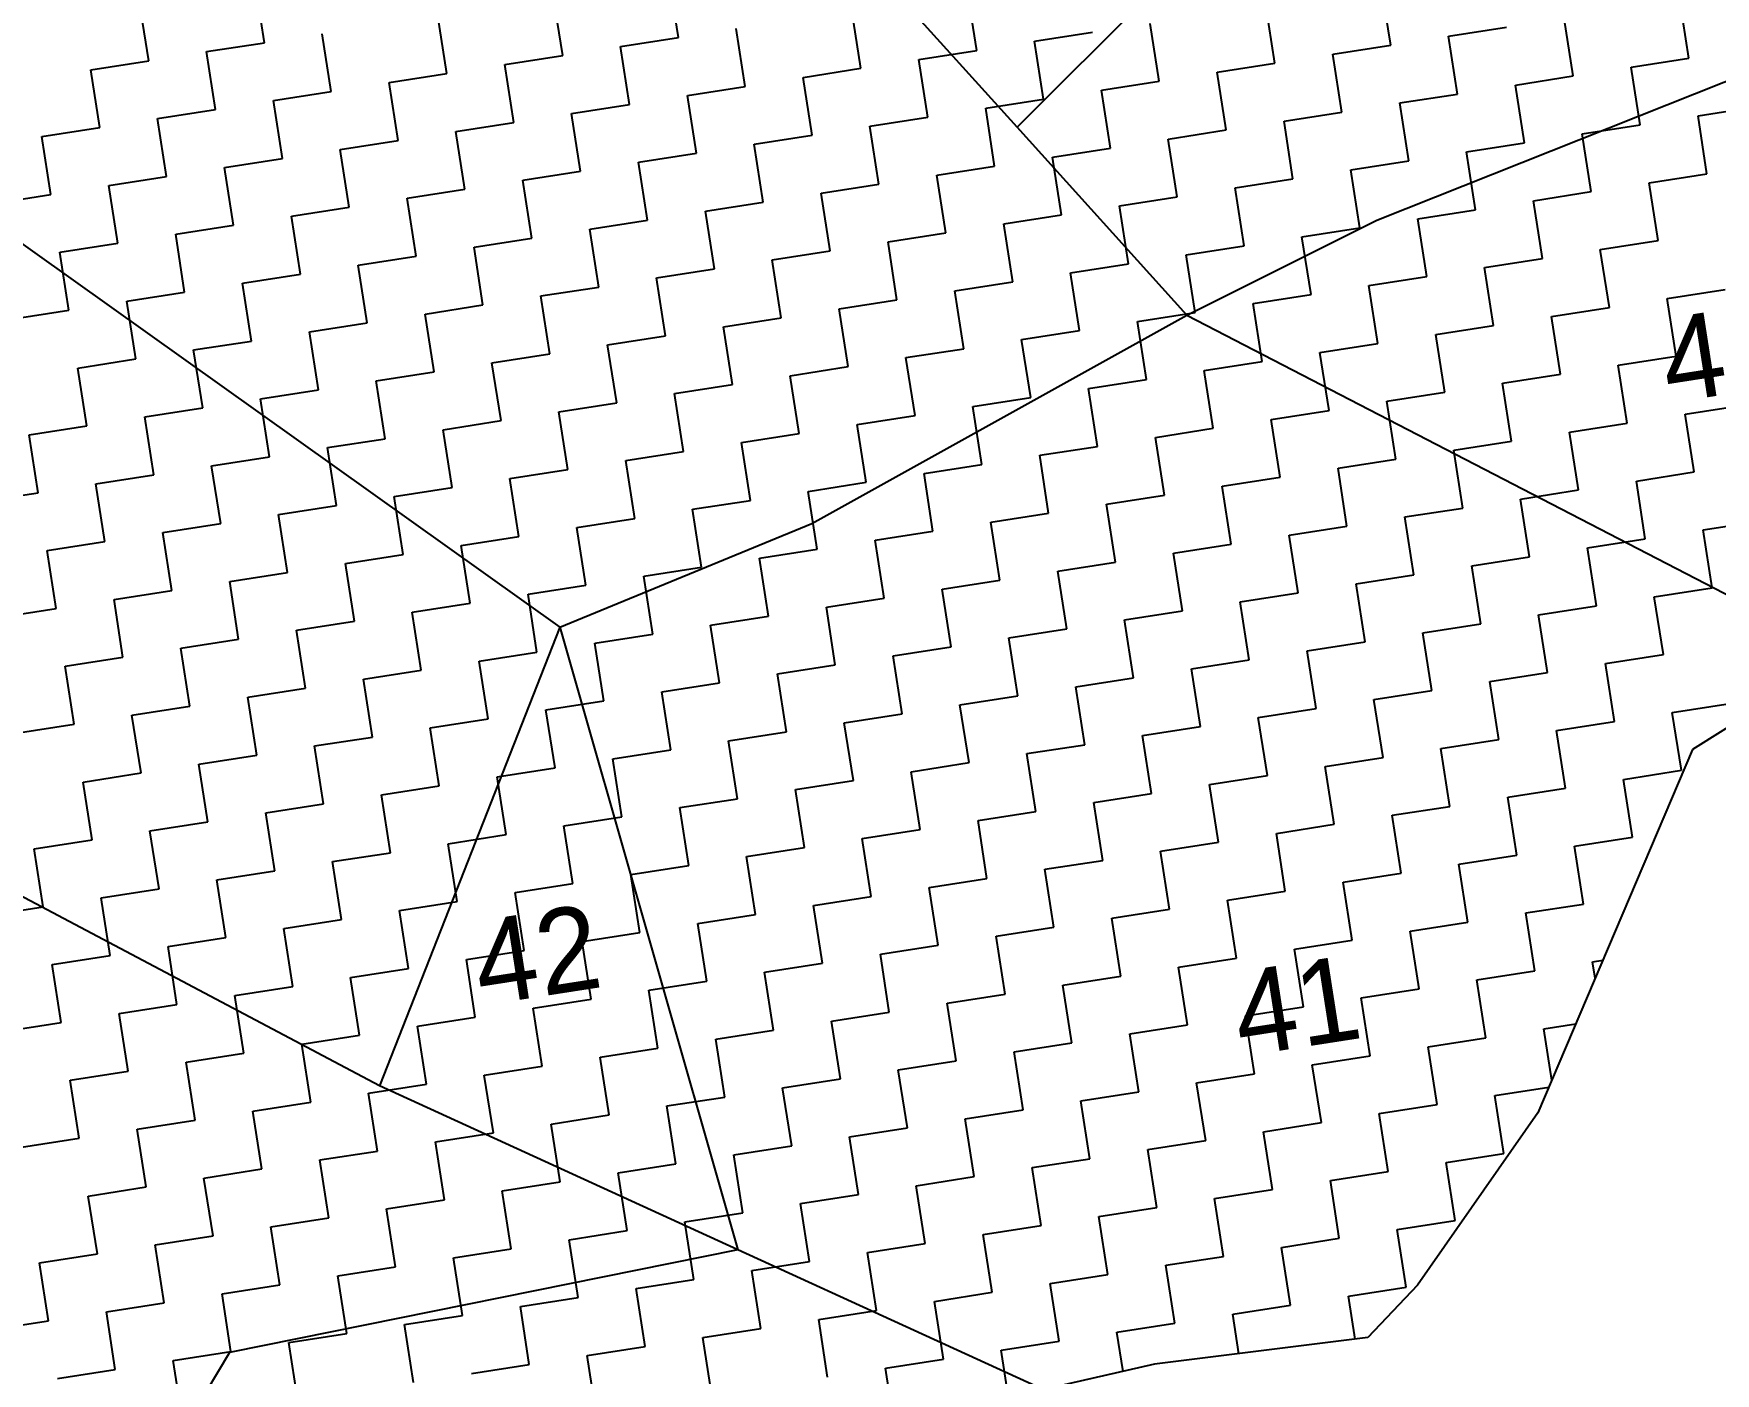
# Model space of a CAD drawing. Header units: metres. Extents: x 288492 to 290465, y 1999120 to 2001541.
# Drawn here: x 288994.5 to 289137, y 1999396.6 to 1999510.1 of the extents above; entities that cross this region are included whole.
import ezdxf
from ezdxf.enums import TextEntityAlignment as Align

# ---------------------------------------------------------------- set-up
doc = ezdxf.new("R2010")
doc.units = ezdxf.units.M
doc.header["$MEASUREMENT"] = 0
for name, color, linetype in [('POLY_HATCH', 12, 'Continuous'), ('POLY_PARCEL', 6, 'Continuous'), ('TEXT_PARCEL', 7, 'Continuous')]:
    doc.layers.add(name, color=color, linetype=linetype)
doc.styles.add('TEXT_MAP', font='KRDEV050.TTF')

# ---------------------------------------------------------------- blocks, each defined once
blk = doc.blocks.new('25')
at = {"layer": 'POLY_HATCH', "linetype": 'Continuous'}
for p, q in [((289003.21, 1999466.4), (289002.44, 1999471.46)), ((289039.37, 1999466.71), (289038.6, 1999471.77)), ((288993.1, 1999464.87), (288992.33, 1999469.92)), ((289029.26, 1999465.18), (289028.49, 1999470.24)), ((289065.42, 1999465.49), (289064.65, 1999470.55)), ((289101.58, 1999465.8), (289100.81, 1999470.86)), ((289127.63, 1999464.58), (289126.86, 1999469.64)), ((289019.15, 1999463.65), (289018.38, 1999468.7)), ((289055.31, 1999463.96), (289054.54, 1999469.01)), ((289091.47, 1999464.27), (289090.7, 1999469.33)), ((289117.52, 1999463.05), (289116.75, 1999468.1)), ((289009.03, 1999462.11), (289008.27, 1999467.17)), ((289034.31, 1999465.95), (289039.37, 1999466.71)), ((289045.19, 1999462.42), (289044.43, 1999467.48)), ((289070.48, 1999466.26), (289075.53, 1999467.03)), ((289081.36, 1999462.74), (289080.59, 1999467.79)), ((289106.64, 1999466.57), (289111.69, 1999467.34)), ((289107.4, 1999461.51), (289106.64, 1999466.57)), ((288998.15, 1999465.64), (289003.21, 1999466.4)), ((288998.92, 1999460.58), (288998.15, 1999465.64)), ((289024.2, 1999464.41), (289029.26, 1999465.18)), ((289035.08, 1999460.89), (289034.31, 1999465.95)), ((289060.36, 1999464.72), (289065.42, 1999465.49)), ((289071.24, 1999461.2), (289070.48, 1999466.26)), ((289096.53, 1999465.04), (289101.58, 1999465.8)), ((289097.29, 1999459.98), (289096.53, 1999465.04)), ((288988.04, 1999464.1), (288993.1, 1999464.87)), ((288988.81, 1999459.04), (288988.04, 1999464.1)), ((289014.09, 1999462.88), (289019.15, 1999463.65)), ((289024.97, 1999459.36), (289024.2, 1999464.41)), ((289050.25, 1999463.19), (289055.31, 1999463.96)), ((289061.13, 1999459.67), (289060.36, 1999464.72)), ((289086.41, 1999463.5), (289091.47, 1999464.27)), ((289122.57, 1999463.81), (289127.63, 1999464.58)), ((289123.34, 1999458.76), (289122.57, 1999463.81)), ((289003.98, 1999461.35), (289009.03, 1999462.11)), ((289014.86, 1999457.82), (289014.09, 1999462.88)), ((289040.14, 1999461.66), (289045.19, 1999462.42)), ((289051.02, 1999458.13), (289050.25, 1999463.19)), ((289076.3, 1999461.97), (289081.36, 1999462.74)), ((289087.18, 1999458.45), (289086.41, 1999463.5)), ((289112.46, 1999462.28), (289117.52, 1999463.05)), ((289113.23, 1999457.22), (289112.46, 1999462.28)), ((289004.74, 1999456.29), (289003.98, 1999461.35)), ((289030.02, 1999460.12), (289035.08, 1999460.89)), ((289040.9, 1999456.6), (289040.14, 1999461.66)), ((289066.19, 1999460.44), (289071.24, 1999461.2)), ((289077.07, 1999456.91), (289076.3, 1999461.97)), ((289102.35, 1999460.75), (289107.4, 1999461.51)), ((289103.12, 1999455.69), (289102.35, 1999460.75)), ((288993.86, 1999459.81), (288998.92, 1999460.58)), ((288994.63, 1999454.76), (288993.86, 1999459.81)), ((289019.91, 1999458.59), (289024.97, 1999459.36)), ((289030.79, 1999455.07), (289030.02, 1999460.12)), ((289056.07, 1999458.9), (289061.13, 1999459.67)), ((289066.95, 1999455.38), (289066.19, 1999460.44)), ((289092.24, 1999459.21), (289097.29, 1999459.98)), ((289093, 1999454.16), (289092.24, 1999459.21)), ((289128.4, 1999459.53), (289133.45, 1999460.29)), ((289129.16, 1999454.47), (289128.4, 1999459.53)), ((288983.75, 1999458.28), (288988.81, 1999459.04)), ((288984.52, 1999453.22), (288983.75, 1999458.28)), ((289009.8, 1999457.06), (289014.86, 1999457.82)), ((289020.68, 1999453.53), (289019.91, 1999458.59)), ((289045.96, 1999457.37), (289051.02, 1999458.13)), ((289056.84, 1999453.85), (289056.07, 1999458.9)), ((289082.12, 1999457.68), (289087.18, 1999458.45)), ((289082.89, 1999452.62), (289082.12, 1999457.68)), ((289118.28, 1999457.99), (289123.34, 1999458.76)), ((289119.05, 1999452.94), (289118.28, 1999457.99)), ((288999.69, 1999455.52), (289004.74, 1999456.29)), ((289010.57, 1999452), (289009.8, 1999457.06)), ((289035.85, 1999455.83), (289040.9, 1999456.6)), ((289046.73, 1999452.31), (289045.96, 1999457.37)), ((289072.01, 1999456.15), (289077.07, 1999456.91)), ((289108.17, 1999456.46), (289113.23, 1999457.22)), ((289108.94, 1999451.4), (289108.17, 1999456.46)), ((288989.57, 1999453.99), (288994.63, 1999454.76)), ((289000.45, 1999450.47), (288999.69, 1999455.52)), ((289025.74, 1999454.3), (289030.79, 1999455.07)), ((289036.61, 1999450.78), (289035.85, 1999455.83)), ((289061.9, 1999454.61), (289066.95, 1999455.38)), ((289072.78, 1999451.09), (289072.01, 1999456.15)), ((289098.06, 1999454.92), (289103.12, 1999455.69)), ((289098.83, 1999449.87), (289098.06, 1999454.92)), ((288990.34, 1999448.93), (288989.57, 1999453.99)), ((289015.62, 1999452.77), (289020.68, 1999453.53)), ((289026.5, 1999449.24), (289025.74, 1999454.3)), ((289051.78, 1999453.08), (289056.84, 1999453.85)), ((289062.66, 1999449.56), (289061.9, 1999454.61)), ((289087.95, 1999453.39), (289093, 1999454.16)), ((289088.71, 1999448.33), (289087.95, 1999453.39)), ((289124.11, 1999453.7), (289129.16, 1999454.47)), ((289124.87, 1999448.65), (289124.11, 1999453.7)), ((288979.46, 1999452.45), (288984.52, 1999453.22)), ((289005.51, 1999451.23), (289010.57, 1999452)), ((289016.39, 1999447.71), (289015.62, 1999452.77)), ((289041.67, 1999451.54), (289046.73, 1999452.31)), ((289052.55, 1999448.02), (289051.78, 1999453.08)), ((289077.83, 1999451.86), (289082.89, 1999452.62)), ((289078.6, 1999446.8), (289077.83, 1999451.86)), ((289113.99, 1999452.17), (289119.05, 1999452.94)), ((289114.76, 1999447.11), (289113.99, 1999452.17)), ((288995.4, 1999449.7), (289000.45, 1999450.47)), ((289006.28, 1999446.18), (289005.51, 1999451.23)), ((289031.56, 1999450.01), (289036.61, 1999450.78)), ((289042.44, 1999446.49), (289041.67, 1999451.54)), ((289067.72, 1999450.32), (289072.78, 1999451.09)), ((289068.49, 1999445.27), (289067.72, 1999450.32)), ((289103.88, 1999450.63), (289108.94, 1999451.4)), ((289104.65, 1999445.58), (289103.88, 1999450.63)), ((288985.28, 1999448.17), (288990.34, 1999448.93)), ((288996.16, 1999444.64), (288995.4, 1999449.7)), ((289021.45, 1999448.48), (289026.5, 1999449.24)), ((289032.33, 1999444.95), (289031.56, 1999450.01)), ((289057.61, 1999448.79), (289062.66, 1999449.56)), ((289093.77, 1999449.1), (289098.83, 1999449.87)), ((289094.54, 1999444.04), (289093.77, 1999449.1)), ((288986.05, 1999443.11), (288985.28, 1999448.17)), ((289011.33, 1999446.94), (289016.39, 1999447.71)), ((289022.21, 1999443.42), (289021.45, 1999448.48)), ((289047.49, 1999447.25), (289052.55, 1999448.02)), ((289058.37, 1999443.73), (289057.61, 1999448.79)), ((289083.66, 1999447.57), (289088.71, 1999448.33)), ((289084.42, 1999442.51), (289083.66, 1999447.57)), ((289119.82, 1999447.88), (289124.87, 1999448.65)), ((289120.59, 1999442.82), (289119.82, 1999447.88)), ((289001.22, 1999445.41), (289006.28, 1999446.18)), ((289012.1, 1999441.89), (289011.33, 1999446.94)), ((289037.38, 1999445.72), (289042.44, 1999446.49)), ((289048.26, 1999442.2), (289047.49, 1999447.25)), ((289073.54, 1999446.03), (289078.6, 1999446.8)), ((289074.31, 1999440.98), (289073.54, 1999446.03)), ((289109.71, 1999446.34), (289114.76, 1999447.11)), ((289110.47, 1999441.29), (289109.71, 1999446.34)), ((288991.11, 1999443.88), (288996.16, 1999444.64)), ((289001.99, 1999440.35), (289001.22, 1999445.41)), ((289027.27, 1999444.19), (289032.33, 1999444.95)), ((289038.15, 1999440.66), (289037.38, 1999445.72)), ((289063.43, 1999444.5), (289068.49, 1999445.27)), ((289064.2, 1999439.44), (289063.43, 1999444.5)), ((289099.59, 1999444.81), (289104.65, 1999445.58)), ((289100.36, 1999439.75), (289099.59, 1999444.81)), ((288980.99, 1999442.34), (288986.05, 1999443.11)), ((288991.87, 1999438.82), (288991.11, 1999443.88)), ((289017.16, 1999442.65), (289022.21, 1999443.42)), ((289028.04, 1999439.13), (289027.27, 1999444.19)), ((289053.32, 1999442.97), (289058.37, 1999443.73)), ((289054.08, 1999437.91), (289053.32, 1999442.97)), ((289089.48, 1999443.28), (289094.54, 1999444.04)), ((289090.25, 1999438.22), (289089.48, 1999443.28)), ((289125.64, 1999443.59), (289130.7, 1999444.36)), ((289126.41, 1999438.53), (289125.64, 1999443.59)), ((289007.04, 1999441.12), (289012.1, 1999441.89)), ((289017.92, 1999437.6), (289017.16, 1999442.65)), ((289043.21, 1999441.43), (289048.26, 1999442.2)), ((289079.37, 1999441.74), (289084.42, 1999442.51)), ((289080.13, 1999436.69), (289079.37, 1999441.74)), ((289115.53, 1999442.06), (289120.59, 1999442.82)), ((289116.3, 1999437), (289115.53, 1999442.06)), ((288996.93, 1999439.59), (289001.99, 1999440.35)), ((289007.81, 1999436.06), (289007.04, 1999441.12)), ((289033.09, 1999439.9), (289038.15, 1999440.66)), ((289043.97, 1999436.38), (289043.21, 1999441.43)), ((289069.25, 1999440.21), (289074.31, 1999440.98)), ((289070.02, 1999435.15), (289069.25, 1999440.21)), ((289105.42, 1999440.52), (289110.47, 1999441.29)), ((289106.18, 1999435.47), (289105.42, 1999440.52)), ((288986.82, 1999438.05), (288991.87, 1999438.82)), ((288997.7, 1999434.53), (288996.93, 1999439.59)), ((289022.98, 1999438.36), (289028.04, 1999439.13)), ((289033.86, 1999434.84), (289033.09, 1999439.9)), ((289059.14, 1999438.68), (289064.2, 1999439.44)), ((289059.91, 1999433.62), (289059.14, 1999438.68)), ((289095.3, 1999438.99), (289100.36, 1999439.75)), ((289096.07, 1999433.93), (289095.3, 1999438.99)), ((288987.58, 1999433), (288986.82, 1999438.05)), ((289012.87, 1999436.83), (289017.92, 1999437.6)), ((289023.75, 1999433.31), (289022.98, 1999438.36)), ((289049.03, 1999437.14), (289054.08, 1999437.91)), ((289049.8, 1999432.09), (289049.03, 1999437.14)), ((289085.19, 1999437.45), (289090.25, 1999438.22)), ((289085.96, 1999432.4), (289085.19, 1999437.45)), ((289121.35, 1999437.77), (289126.41, 1999438.53)), ((289122.12, 1999432.71), (289121.35, 1999437.77)), ((289002.75, 1999435.3), (289007.81, 1999436.06)), ((289013.63, 1999431.77), (289012.87, 1999436.83)), ((289038.92, 1999435.61), (289043.97, 1999436.38)), ((289075.08, 1999435.92), (289080.13, 1999436.69)), ((289075.84, 1999430.86), (289075.08, 1999435.92)), ((289111.24, 1999436.23), (289116.3, 1999437)), ((289112.01, 1999431.18), (289111.24, 1999436.23)), ((288992.64, 1999433.76), (288997.7, 1999434.53)), ((289003.52, 1999430.24), (289002.75, 1999435.3)), ((289028.8, 1999434.07), (289033.86, 1999434.84)), ((289039.68, 1999430.55), (289038.92, 1999435.61)), ((289064.96, 1999434.39), (289070.02, 1999435.15)), ((289065.73, 1999429.33), (289064.96, 1999434.39)), ((289101.13, 1999434.7), (289106.18, 1999435.47)), ((289101.89, 1999429.64), (289101.13, 1999434.7)), ((289127.18, 1999433.48), (289132.23, 1999434.24)), ((288982.53, 1999432.23), (288987.58, 1999433)), ((288993.41, 1999428.71), (288992.64, 1999433.76)), ((289018.69, 1999432.54), (289023.75, 1999433.31)), ((289029.57, 1999429.02), (289028.8, 1999434.07)), ((289054.85, 1999432.85), (289059.91, 1999433.62)), ((289055.62, 1999427.8), (289054.85, 1999432.85)), ((289091.01, 1999433.16), (289096.07, 1999433.93)), ((289091.78, 1999428.11), (289091.01, 1999433.16)), ((289117.06, 1999431.94), (289122.12, 1999432.71)), ((289127.94, 1999428.42), (289127.18, 1999433.48)), ((288983.3, 1999427.17), (288982.53, 1999432.23)), ((289008.58, 1999431.01), (289013.63, 1999431.77)), ((289019.46, 1999427.48), (289018.69, 1999432.54)), ((289044.74, 1999431.32), (289049.8, 1999432.09)), ((289045.51, 1999426.26), (289044.74, 1999431.32)), ((289080.9, 1999431.63), (289085.96, 1999432.4)), ((289081.67, 1999426.57), (289080.9, 1999431.63)), ((289117.83, 1999426.89), (289117.06, 1999431.94)), ((288998.46, 1999429.47), (289003.52, 1999430.24)), ((289009.34, 1999425.95), (289008.58, 1999431.01)), ((289034.63, 1999429.79), (289039.68, 1999430.55)), ((289035.39, 1999424.73), (289034.63, 1999429.79)), ((289070.79, 1999430.1), (289075.84, 1999430.86)), ((289071.55, 1999425.04), (289070.79, 1999430.1)), ((289106.95, 1999430.41), (289112.01, 1999431.18)), ((289107.72, 1999425.35), (289106.95, 1999430.41)), ((288988.35, 1999427.94), (288993.41, 1999428.71)), ((288999.23, 1999424.42), (288998.46, 1999429.47)), ((289024.51, 1999428.25), (289029.57, 1999429.02)), ((289060.68, 1999428.56), (289065.73, 1999429.33)), ((289061.44, 1999423.51), (289060.68, 1999428.56)), ((289096.84, 1999428.87), (289101.89, 1999429.64)), ((289097.6, 1999423.82), (289096.84, 1999428.87)), ((289122.89, 1999427.65), (289127.94, 1999428.42)), ((288978.24, 1999426.41), (288983.3, 1999427.17)), ((288989.12, 1999422.88), (288988.35, 1999427.94)), ((289014.4, 1999426.72), (289019.46, 1999427.48)), ((289025.28, 1999423.19), (289024.51, 1999428.25)), ((289050.56, 1999427.03), (289055.62, 1999427.8)), ((289051.33, 1999421.97), (289050.56, 1999427.03)), ((289086.72, 1999427.34), (289091.78, 1999428.11)), ((289087.49, 1999422.28), (289086.72, 1999427.34)), ((289112.77, 1999426.12), (289117.83, 1999426.89)), ((289123.65, 1999422.6), (289122.89, 1999427.65)), ((289004.29, 1999425.18), (289009.34, 1999425.95)), ((289015.17, 1999421.66), (289014.4, 1999426.72)), ((289040.45, 1999425.5), (289045.51, 1999426.26)), ((289041.22, 1999420.44), (289040.45, 1999425.5)), ((289076.61, 1999425.81), (289081.67, 1999426.57)), ((289077.38, 1999420.75), (289076.61, 1999425.81)), ((289102.66, 1999424.59), (289107.72, 1999425.35)), ((289113.54, 1999421.06), (289112.77, 1999426.12)), ((288994.17, 1999423.65), (288999.23, 1999424.42)), ((289005.05, 1999420.13), (289004.29, 1999425.18)), ((289030.34, 1999423.96), (289035.39, 1999424.73)), ((289031.1, 1999418.91), (289030.34, 1999423.96)), ((289066.5, 1999424.27), (289071.55, 1999425.04)), ((289067.27, 1999419.22), (289066.5, 1999424.27)), ((289103.43, 1999419.53), (289102.66, 1999424.59)), ((289128.71, 1999423.36), (289133.77, 1999424.13)), ((288984.06, 1999422.12), (288989.12, 1999422.88)), ((288994.94, 1999418.59), (288994.17, 1999423.65)), ((289020.22, 1999422.43), (289025.28, 1999423.19)), ((289020.99, 1999417.37), (289020.22, 1999422.43)), ((289056.39, 1999422.74), (289061.44, 1999423.51)), ((289057.15, 1999417.68), (289056.39, 1999422.74)), ((289092.55, 1999423.05), (289097.6, 1999423.82)), ((289093.31, 1999418), (289092.55, 1999423.05)), ((289118.6, 1999421.83), (289123.65, 1999422.6)), ((289129.48, 1999418.31), (289128.71, 1999423.36)), ((288984.83, 1999417.06), (288984.06, 1999422.12)), ((289010.11, 1999420.89), (289015.17, 1999421.66)), ((289046.27, 1999421.21), (289051.33, 1999421.97)), ((289047.04, 1999416.15), (289046.27, 1999421.21)), ((289082.43, 1999421.52), (289087.49, 1999422.28)), ((289083.2, 1999416.46), (289082.43, 1999421.52)), ((289108.48, 1999420.3), (289113.54, 1999421.06)), ((289119.36, 1999416.77), (289118.6, 1999421.83)), ((289000, 1999419.36), (289005.05, 1999420.13)), ((289010.88, 1999415.84), (289010.11, 1999420.89)), ((289036.16, 1999419.67), (289041.22, 1999420.44)), ((289036.93, 1999414.62), (289036.16, 1999419.67)), ((289072.32, 1999419.98), (289077.38, 1999420.75)), ((289073.09, 1999414.93), (289072.32, 1999419.98)), ((289098.37, 1999418.76), (289103.43, 1999419.53)), ((289109.25, 1999415.24), (289108.48, 1999420.3)), ((288989.89, 1999417.83), (288994.94, 1999418.59)), ((289000.76, 1999414.3), (289000, 1999419.36)), ((289026.05, 1999418.14), (289031.1, 1999418.91)), ((289026.81, 1999413.08), (289026.05, 1999418.14)), ((289062.21, 1999418.45), (289067.27, 1999419.22)), ((289062.98, 1999413.39), (289062.21, 1999418.45)), ((289088.26, 1999417.23), (289093.31, 1999418)), ((289099.14, 1999413.71), (289098.37, 1999418.76)), ((289124.42, 1999417.54), (289129.48, 1999418.31)), ((288979.77, 1999416.29), (288984.83, 1999417.06)), ((288990.65, 1999412.77), (288989.89, 1999417.83)), ((289015.93, 1999416.6), (289020.99, 1999417.37)), ((289016.7, 1999411.55), (289015.93, 1999416.6)), ((289052.1, 1999416.92), (289057.15, 1999417.68)), ((289052.86, 1999411.86), (289052.1, 1999416.92)), ((289089.02, 1999412.17), (289088.26, 1999417.23)), ((289114.31, 1999416.01), (289119.36, 1999416.77)), ((289125.19, 1999412.48), (289124.42, 1999417.54)), ((289005.82, 1999415.07), (289010.88, 1999415.84)), ((289006.59, 1999410.01), (289005.82, 1999415.07)), ((289041.98, 1999415.38), (289047.04, 1999416.15)), ((289042.75, 1999410.33), (289041.98, 1999415.38)), ((289078.14, 1999415.69), (289083.2, 1999416.46)), ((289078.91, 1999410.64), (289078.14, 1999415.69)), ((289104.19, 1999414.47), (289109.25, 1999415.24)), ((289115.07, 1999410.95), (289114.31, 1999416.01)), ((288995.71, 1999413.54), (289000.76, 1999414.3)), ((289031.87, 1999413.85), (289036.93, 1999414.62)), ((289032.64, 1999408.79), (289031.87, 1999413.85)), ((289068.03, 1999414.16), (289073.09, 1999414.93)), ((289068.8, 1999409.1), (289068.03, 1999414.16)), ((289094.08, 1999412.94), (289099.14, 1999413.71)), ((289104.96, 1999409.42), (289104.19, 1999414.47)), ((288985.6, 1999412), (288990.65, 1999412.77)), ((288996.48, 1999408.48), (288995.71, 1999413.54)), ((289021.76, 1999412.32), (289026.81, 1999413.08)), ((289022.52, 1999407.26), (289021.76, 1999412.32)), ((289057.92, 1999412.63), (289062.98, 1999413.39)), ((289058.69, 1999407.57), (289057.92, 1999412.63)), ((289083.97, 1999411.41), (289089.02, 1999412.17)), ((289094.85, 1999407.88), (289094.08, 1999412.94)), ((289120.13, 1999411.72), (289125.19, 1999412.48)), ((288986.36, 1999406.95), (288985.6, 1999412)), ((289011.64, 1999410.78), (289016.7, 1999411.55)), ((289012.41, 1999405.72), (289011.64, 1999410.78)), ((289047.81, 1999411.09), (289052.86, 1999411.86)), ((289048.57, 1999406.04), (289047.81, 1999411.09)), ((289084.74, 1999406.35), (289083.97, 1999411.41)), ((289110.02, 1999410.18), (289115.07, 1999410.95)), ((289120.9, 1999406.66), (289120.13, 1999411.72)), ((289001.53, 1999409.25), (289006.59, 1999410.01)), ((289002.3, 1999404.19), (289001.53, 1999409.25)), ((289037.69, 1999409.56), (289042.75, 1999410.33)), ((289038.46, 1999404.5), (289037.69, 1999409.56)), ((289073.86, 1999409.87), (289078.91, 1999410.64)), ((289074.62, 1999404.81), (289073.86, 1999409.87)), ((289099.9, 1999408.65), (289104.96, 1999409.42)), ((289110.78, 1999405.13), (289110.02, 1999410.18)), ((288991.42, 1999407.71), (288996.48, 1999408.48)), ((288992.19, 1999402.66), (288991.42, 1999407.71)), ((289027.58, 1999408.03), (289032.64, 1999408.79)), ((289028.35, 1999402.97), (289027.58, 1999408.03)), ((289063.74, 1999408.34), (289068.8, 1999409.1)), ((289064.51, 1999403.28), (289063.74, 1999408.34)), ((289089.79, 1999407.12), (289094.85, 1999407.88)), ((289100.67, 1999403.59), (289099.9, 1999408.65)), ((289125.95, 1999407.43), (289131.01, 1999408.19)), ((288981.31, 1999406.18), (288986.36, 1999406.95)), ((289017.47, 1999406.49), (289022.52, 1999407.26)), ((289018.23, 1999401.44), (289017.47, 1999406.49)), ((289053.63, 1999406.8), (289058.69, 1999407.57)), ((289054.4, 1999401.75), (289053.63, 1999406.8)), ((289079.68, 1999405.58), (289084.74, 1999406.35)), ((289090.56, 1999402.06), (289089.79, 1999407.12)), ((289115.84, 1999405.89), (289120.9, 1999406.66)), ((289126.72, 1999402.37), (289125.95, 1999407.43)), ((289007.36, 1999404.96), (289012.41, 1999405.72)), ((289008.12, 1999399.9), (289007.36, 1999404.96)), ((289043.52, 1999405.27), (289048.57, 1999406.04)), ((289044.28, 1999400.21), (289043.52, 1999405.27)), ((289069.57, 1999404.05), (289074.62, 1999404.81)), ((289080.45, 1999400.53), (289079.68, 1999405.58)), ((289105.73, 1999404.36), (289110.78, 1999405.13)), ((289116.61, 1999400.84), (289115.84, 1999405.89)), ((288997.24, 1999403.42), (289002.3, 1999404.19)), ((288998.01, 1999398.37), (288997.24, 1999403.42)), ((289033.4, 1999403.74), (289038.46, 1999404.5)), ((289034.17, 1999398.68), (289033.4, 1999403.74)), ((289070.33, 1999398.99), (289069.57, 1999404.05)), ((289095.61, 1999402.83), (289100.67, 1999403.59)), ((289106.49, 1999399.3), (289105.73, 1999404.36)), ((288987.13, 1999401.89), (288992.19, 1999402.66)), ((288987.9, 1999396.83), (288987.13, 1999401.89)), ((289023.29, 1999402.2), (289028.35, 1999402.97)), ((289024.06, 1999397.15), (289023.29, 1999402.2)), ((289059.45, 1999402.51), (289064.51, 1999403.28)), ((289060.22, 1999397.46), (289059.45, 1999402.51)), ((289085.5, 1999401.29), (289090.56, 1999402.06)), ((289096.38, 1999397.77), (289095.61, 1999402.83)), ((289121.66, 1999401.6), (289126.72, 1999402.37)), ((289013.18, 1999400.67), (289018.23, 1999401.44)), ((289013.95, 1999395.61), (289013.18, 1999400.67)), ((289049.34, 1999400.98), (289054.4, 1999401.75)), ((289050.11, 1999395.92), (289049.34, 1999400.98)), ((289075.39, 1999399.76), (289080.45, 1999400.53)), ((289086.27, 1999396.24), (289085.5, 1999401.29)), ((289111.55, 1999400.07), (289116.61, 1999400.84)), ((289122.43, 1999396.55), (289121.66, 1999401.6)), ((289003.07, 1999399.13), (289008.12, 1999399.9)), ((289003.83, 1999394.08), (289003.07, 1999399.13)), ((289039.23, 1999399.45), (289044.28, 1999400.21)), ((289039.99, 1999394.39), (289039.23, 1999399.45)), ((289065.28, 1999398.22), (289070.33, 1999398.99)), ((289076.16, 1999394.7), (289075.39, 1999399.76)), ((289101.44, 1999398.54), (289106.49, 1999399.3)), ((289112.32, 1999395.01), (289111.55, 1999400.07)), ((288992.95, 1999397.6), (288998.01, 1999398.37)), ((288993.72, 1999392.54), (288992.95, 1999397.6)), ((289029.11, 1999397.91), (289034.17, 1999398.68)), ((289029.88, 1999392.86), (289029.11, 1999397.91)), ((289055.16, 1999396.69), (289060.22, 1999397.46)), ((289066.04, 1999393.17), (289065.28, 1999398.22)), ((289091.33, 1999397), (289096.38, 1999397.77)), ((289102.21, 1999393.48), (289101.44, 1999398.54)), ((288982.84, 1999396.07), (288987.9, 1999396.83)), ((288983.61, 1999391.01), (288982.84, 1999396.07)), ((289019, 1999396.38), (289024.06, 1999397.15)), ((289019.77, 1999391.32), (289019, 1999396.38)), ((289055.93, 1999391.63), (289055.16, 1999396.69)), ((289081.21, 1999395.47), (289086.27, 1999396.24)), ((289092.09, 1999391.95), (289091.33, 1999397)), ((289117.37, 1999395.78), (289122.43, 1999396.55)), ((289008.89, 1999394.85), (289013.95, 1999395.61)), ((289009.66, 1999389.79), (289008.89, 1999394.85)), ((289045.05, 1999395.16), (289050.11, 1999395.92)), ((289045.82, 1999390.1), (289045.05, 1999395.16)), ((289071.1, 1999393.94), (289076.16, 1999394.7)), ((289081.98, 1999390.41), (289081.21, 1999395.47)), ((289107.26, 1999394.25), (289112.32, 1999395.01)), ((289118.14, 1999390.72), (289117.37, 1999395.78)), ((288998.78, 1999393.31), (289003.83, 1999394.08)), ((288999.54, 1999388.26), (288998.78, 1999393.31)), ((289034.94, 1999393.62), (289039.99, 1999394.39)), ((289035.7, 1999388.57), (289034.94, 1999393.62)), ((289060.99, 1999392.4), (289066.04, 1999393.17)), ((289071.87, 1999388.88), (289071.1, 1999393.94)), ((289097.15, 1999392.71), (289102.21, 1999393.48)), ((289108.03, 1999389.19), (289107.26, 1999394.25)), ((288988.66, 1999391.78), (288993.72, 1999392.54)), ((288989.43, 1999386.72), (288988.66, 1999391.78)), ((289024.83, 1999392.09), (289029.88, 1999392.86)), ((289025.59, 1999387.03), (289024.83, 1999392.09)), ((289050.87, 1999390.87), (289055.93, 1999391.63)), ((289061.75, 1999387.34), (289060.99, 1999392.4)), ((289087.04, 1999391.18), (289092.09, 1999391.95)), ((289097.92, 1999387.66), (289097.15, 1999392.71)), ((288978.55, 1999390.24), (288983.61, 1999391.01)), ((289014.71, 1999390.56), (289019.77, 1999391.32)), ((289015.48, 1999385.5), (289014.71, 1999390.56)), ((289040.76, 1999389.33), (289045.82, 1999390.1)), ((289051.64, 1999385.81), (289050.87, 1999390.87)), ((289076.92, 1999389.65), (289081.98, 1999390.41)), ((289087.8, 1999386.12), (289087.04, 1999391.18)), ((289113.08, 1999389.96), (289118.14, 1999390.72)), ((289004.6, 1999389.02), (289009.66, 1999389.79)), ((289005.37, 1999383.97), (289004.6, 1999389.02)), ((289041.53, 1999384.28), (289040.76, 1999389.33)), ((289066.81, 1999388.11), (289071.87, 1999388.88)), ((289077.69, 1999384.59), (289076.92, 1999389.65)), ((289102.97, 1999388.42), (289108.03, 1999389.19)), ((289113.85, 1999384.9), (289113.08, 1999389.96)), ((288994.49, 1999387.49), (288999.54, 1999388.26)), ((288995.25, 1999382.43), (288994.49, 1999387.49)), ((289030.65, 1999387.8), (289035.7, 1999388.57)), ((289031.42, 1999382.74), (289030.65, 1999387.8)), ((289056.7, 1999386.58), (289061.75, 1999387.34)), ((289067.58, 1999383.06), (289066.81, 1999388.11)), ((289092.86, 1999386.89), (289097.92, 1999387.66)), ((289103.74, 1999383.37), (289102.97, 1999388.42)), ((288984.37, 1999385.95), (288989.43, 1999386.72)), ((288985.14, 1999380.9), (288984.37, 1999385.95)), ((289020.54, 1999386.27), (289025.59, 1999387.03)), ((289021.3, 1999381.21), (289020.54, 1999386.27)), ((289046.58, 1999385.04), (289051.64, 1999385.81)), ((289057.46, 1999381.52), (289056.7, 1999386.58)), ((289082.75, 1999385.36), (289087.8, 1999386.12)), ((289093.63, 1999381.83), (289092.86, 1999386.89)), ((289118.91, 1999385.67), (289119.79, 1999385.8)), ((289010.42, 1999384.73), (289015.48, 1999385.5)), ((289011.19, 1999379.68), (289010.42, 1999384.73)), ((289036.47, 1999383.51), (289041.53, 1999384.28)), ((289047.35, 1999379.99), (289046.58, 1999385.04)), ((289072.63, 1999383.82), (289077.69, 1999384.59)), ((289083.51, 1999380.3), (289082.75, 1999385.36)), ((289108.8, 1999384.13), (289113.85, 1999384.9)), ((289119.12, 1999384.25), (289118.91, 1999385.67)), ((289000.31, 1999383.2), (289005.37, 1999383.97)), ((289001.08, 1999378.14), (289000.31, 1999383.2)), ((289026.36, 1999381.98), (289031.42, 1999382.74)), ((289037.24, 1999378.45), (289036.47, 1999383.51)), ((289062.52, 1999382.29), (289067.58, 1999383.06)), ((289073.4, 1999378.77), (289072.63, 1999383.82)), ((289098.68, 1999382.6), (289103.74, 1999383.37)), ((289109.56, 1999379.08), (289108.8, 1999384.13)), ((288990.2, 1999381.66), (288995.25, 1999382.43)), ((288990.96, 1999376.61), (288990.2, 1999381.66)), ((289027.13, 1999376.92), (289026.36, 1999381.98)), ((289052.41, 1999380.75), (289057.46, 1999381.52)), ((289063.29, 1999377.23), (289062.52, 1999382.29)), ((289088.57, 1999381.07), (289093.63, 1999381.83)), ((289099.45, 1999377.54), (289098.68, 1999382.6)), ((288980.08, 1999380.13), (288985.14, 1999380.9)), ((289016.25, 1999380.44), (289021.3, 1999381.21)), ((289017.01, 1999375.39), (289016.25, 1999380.44)), ((289042.29, 1999379.22), (289047.35, 1999379.99)), ((289053.17, 1999375.7), (289052.41, 1999380.75)), ((289078.46, 1999379.53), (289083.51, 1999380.3)), ((289089.34, 1999376.01), (289088.57, 1999381.07)), ((289114.62, 1999379.84), (289117.41, 1999380.27)), ((289115.3, 1999375.36), (289114.62, 1999379.84)), ((289006.13, 1999378.91), (289011.19, 1999379.68)), ((289006.9, 1999373.85), (289006.13, 1999378.91)), ((289032.18, 1999377.69), (289037.24, 1999378.45)), ((289043.06, 1999374.16), (289042.29, 1999379.22)), ((289068.34, 1999378), (289073.4, 1999378.77)), ((289079.22, 1999374.48), (289078.46, 1999379.53)), ((289104.51, 1999378.31), (289109.56, 1999379.08)), ((288996.02, 1999377.38), (289001.08, 1999378.14)), ((288996.79, 1999372.32), (288996.02, 1999377.38)), ((289022.07, 1999376.15), (289027.13, 1999376.92)), ((289032.95, 1999372.63), (289032.18, 1999377.69)), ((289058.23, 1999376.47), (289063.29, 1999377.23)), ((289069.11, 1999372.94), (289068.34, 1999378)), ((289094.39, 1999376.78), (289099.45, 1999377.54)), ((289105.27, 1999373.25), (289104.51, 1999378.31)), ((288985.91, 1999375.84), (288990.96, 1999376.61)), ((288986.67, 1999370.79), (288985.91, 1999375.84)), ((289022.84, 1999371.1), (289022.07, 1999376.15)), ((289048.12, 1999374.93), (289053.17, 1999375.7)), ((289059, 1999371.41), (289058.23, 1999376.47)), ((289084.28, 1999375.24), (289089.34, 1999376.01)), ((289095.16, 1999371.72), (289094.39, 1999376.78)), ((289011.96, 1999374.62), (289017.01, 1999375.39)), ((289012.72, 1999369.56), (289011.96, 1999374.62)), ((289038.01, 1999373.4), (289043.06, 1999374.16)), ((289048.89, 1999369.87), (289048.12, 1999374.93)), ((289074.17, 1999373.71), (289079.22, 1999374.48)), ((289085.05, 1999370.19), (289084.28, 1999375.24)), ((289110.33, 1999374.02), (289115.03, 1999374.73)), ((289111.1, 1999368.96), (289110.33, 1999374.02)), ((289001.84, 1999373.09), (289006.9, 1999373.85)), ((289002.61, 1999368.03), (289001.84, 1999373.09)), ((289027.89, 1999371.86), (289032.95, 1999372.63)), ((289038.77, 1999368.34), (289038.01, 1999373.4)), ((289064.05, 1999372.18), (289069.11, 1999372.94)), ((289074.93, 1999368.65), (289074.17, 1999373.71)), ((289100.22, 1999372.49), (289105.27, 1999373.25)), ((289100.98, 1999367.43), (289100.22, 1999372.49)), ((288991.73, 1999371.55), (288996.79, 1999372.32)), ((288992.5, 1999366.5), (288991.73, 1999371.55)), ((289017.78, 1999370.33), (289022.84, 1999371.1)), ((289028.66, 1999366.81), (289027.89, 1999371.86)), ((289053.94, 1999370.64), (289059, 1999371.41)), ((289064.82, 1999367.12), (289064.05, 1999372.18)), ((289090.1, 1999370.95), (289095.16, 1999371.72)), ((288981.62, 1999370.02), (288986.67, 1999370.79)), ((289007.67, 1999368.8), (289012.72, 1999369.56)), ((289018.55, 1999365.27), (289017.78, 1999370.33)), ((289043.83, 1999369.11), (289048.89, 1999369.87)), ((289054.71, 1999365.59), (289053.94, 1999370.64)), ((289079.99, 1999369.42), (289085.05, 1999370.19)), ((289090.87, 1999365.9), (289090.1, 1999370.95)), ((289008.43, 1999363.74), (289007.67, 1999368.8)), ((289033.72, 1999367.57), (289038.77, 1999368.34)), ((289044.6, 1999364.05), (289043.83, 1999369.11)), ((289069.88, 1999367.89), (289074.93, 1999368.65)), ((289080.76, 1999364.36), (289079.99, 1999369.42)), ((289106.04, 1999368.2), (289111.1, 1999368.96)), ((289106.81, 1999363.14), (289106.04, 1999368.2)), ((288997.55, 1999367.26), (289002.61, 1999368.03)), ((288998.32, 1999362.21), (288997.55, 1999367.26)), ((289023.6, 1999366.04), (289028.66, 1999366.81)), ((289034.48, 1999362.52), (289033.72, 1999367.57)), ((289059.76, 1999366.35), (289064.82, 1999367.12)), ((289070.64, 1999362.83), (289069.88, 1999367.89)), ((289095.93, 1999366.66), (289100.98, 1999367.43)), ((289096.69, 1999361.61), (289095.93, 1999366.66)), ((288987.44, 1999365.73), (288992.5, 1999366.5)), ((288988.21, 1999360.67), (288987.44, 1999365.73)), ((289013.49, 1999364.51), (289018.55, 1999365.27)), ((289024.37, 1999360.98), (289023.6, 1999366.04)), ((289049.65, 1999364.82), (289054.71, 1999365.59)), ((289060.53, 1999361.3), (289059.76, 1999366.35)), ((289085.81, 1999365.13), (289090.87, 1999365.9)), ((289086.58, 1999360.07), (289085.81, 1999365.13)), ((289003.38, 1999362.97), (289008.43, 1999363.74)), ((289014.26, 1999359.45), (289013.49, 1999364.51)), ((289039.54, 1999363.28), (289044.6, 1999364.05)), ((289050.42, 1999359.76), (289049.65, 1999364.82)), ((289075.7, 1999363.6), (289080.76, 1999364.36)), ((288993.26, 1999361.44), (288998.32, 1999362.21)), ((289004.14, 1999357.92), (289003.38, 1999362.97)), ((289029.43, 1999361.75), (289034.48, 1999362.52)), ((289040.31, 1999358.23), (289039.54, 1999363.28)), ((289065.59, 1999362.06), (289070.64, 1999362.83)), ((289076.47, 1999358.54), (289075.7, 1999363.6)), ((289101.75, 1999362.37), (289106.81, 1999363.14)), ((289102.52, 1999357.32), (289101.75, 1999362.37)), ((288994.03, 1999356.38), (288993.26, 1999361.44)), ((289019.31, 1999360.22), (289024.37, 1999360.98)), ((289030.19, 1999356.69), (289029.43, 1999361.75)), ((289055.48, 1999360.53), (289060.53, 1999361.3)), ((289066.36, 1999357.01), (289065.59, 1999362.06)), ((289091.64, 1999360.84), (289096.69, 1999361.61)), ((289092.4, 1999355.78), (289091.64, 1999360.84)), ((288983.15, 1999359.91), (288988.21, 1999360.67)), ((288983.92, 1999354.85), (288983.15, 1999359.91)), ((289009.2, 1999358.68), (289014.26, 1999359.45)), ((289020.08, 1999355.16), (289019.31, 1999360.22)), ((289045.36, 1999359), (289050.42, 1999359.76)), ((289056.24, 1999355.47), (289055.48, 1999360.53)), ((289081.52, 1999359.31), (289086.58, 1999360.07)), ((289082.29, 1999354.25), (289081.52, 1999359.31)), ((288999.09, 1999357.15), (289004.14, 1999357.92)), ((289009.97, 1999353.63), (289009.2, 1999358.68)), ((289035.25, 1999357.46), (289040.31, 1999358.23)), ((289046.13, 1999353.94), (289045.36, 1999359)), ((289071.41, 1999357.77), (289076.47, 1999358.54)), ((289072.18, 1999352.72), (289071.41, 1999357.77)), ((288988.98, 1999355.62), (288994.03, 1999356.38)), ((288999.85, 1999352.09), (288999.09, 1999357.15)), ((289025.14, 1999355.93), (289030.19, 1999356.69)), ((289036.02, 1999352.41), (289035.25, 1999357.46)), ((289061.3, 1999356.24), (289066.36, 1999357.01)), ((289097.46, 1999356.55), (289102.52, 1999357.32)), ((289098.03, 1999352.8), (289097.46, 1999356.55)), ((288978.86, 1999354.08), (288983.92, 1999354.85)), ((288989.74, 1999350.56), (288988.98, 1999355.62)), ((289015.02, 1999354.39), (289020.08, 1999355.16)), ((289025.9, 1999350.87), (289025.14, 1999355.93)), ((289051.19, 1999354.71), (289056.24, 1999355.47)), ((289062.07, 1999351.18), (289061.3, 1999356.24)), ((289087.35, 1999355.02), (289092.4, 1999355.78)), ((289087.87, 1999351.56), (289087.35, 1999355.02)), ((289004.91, 1999352.86), (289009.97, 1999353.63)), ((289015.79, 1999349.34), (289015.02, 1999354.39)), ((289041.07, 1999353.17), (289046.13, 1999353.94)), ((289051.95, 1999349.65), (289051.19, 1999354.71)), ((289077.23, 1999353.48), (289082.29, 1999354.25)), ((289077.76, 1999350.05), (289077.23, 1999353.48)), ((288994.8, 1999351.33), (288999.85, 1999352.09)), ((289005.68, 1999347.8), (289004.91, 1999352.86)), ((289030.96, 1999351.64), (289036.02, 1999352.41)), ((289041.84, 1999348.12), (289041.07, 1999353.17)), ((289067.12, 1999351.95), (289072.18, 1999352.72)), ((289067.75, 1999347.82), (289067.12, 1999351.95)), ((288984.69, 1999349.79), (288989.74, 1999350.56)), ((288995.57, 1999346.27), (288994.8, 1999351.33)), ((289020.85, 1999350.1), (289025.9, 1999350.87)), ((289031.73, 1999346.58), (289030.96, 1999351.64)), ((289057.01, 1999350.42), (289062.07, 1999351.18)), ((289057.78, 1999345.36), (289057.01, 1999350.42))]:
    blk.add_line(p, q, dxfattribs=at)
at = {"layer": 'POLY_HATCH'}
for p, q in [((289146.59, 1999415.97), (289127.7, 1999404.17)), ((289127.7, 1999404.17), (289114.07, 1999372.51)), ((289114.07, 1999372.51), (289103.49, 1999357.5)), ((289103.49, 1999357.5), (289099.16, 1999352.94)), ((289099.16, 1999352.94), (289080.51, 1999350.67)), ((289080.51, 1999350.67), (289064.83, 1999347.17))]:
    blk.add_line(p, q, dxfattribs=at)
at = {"layer": 'POLY_PARCEL'}
for p, q in [((289068.93, 1999458.76), (289130.02, 1999519.38)), ((288920.73, 1999492.89), (289028.83, 1999415.26)), ((289068.93, 1999458.76), (289049.6, 1999480.35)), ((289100.32, 1999450.53), (289140.94, 1999466.52)), ((289083.69, 1999442.28), (289068.93, 1999458.76)), ((289083.69, 1999442.28), (289100.32, 1999450.53)), ((289050.87, 1999424.21), (289083.69, 1999442.28)), ((289083.69, 1999442.28), (289151.26, 1999407)), ((289012.9, 1999375.26), (288892.18, 1999439.79)), ((289028.83, 1999415.26), (289050.87, 1999424.21)), ((289028.83, 1999415.26), (289012.9, 1999375.26)), ((289028.83, 1999415.26), (289044.15, 1999360.82)), ((289044.15, 1999360.82), (289012.9, 1999375.26)), ((289044.15, 1999360.82), (288999.73, 1999352.01)), ((289123.64, 1999324.09), (289044.15, 1999360.82)), ((288999.73, 1999352.01), (288986.91, 1999330.94))]:
    blk.add_line(p, q, dxfattribs=at)
at = {"layer": 'TEXT_PARCEL', "style": 'TEXT_MAP'}
for s, p in [('40', (289130.59, 1999438.89)), ('42', (289026.66, 1999386.72)), ('41', (289093.01, 1999381.96))]:
    blk.add_text(s, height=7.365, rotation=8.6241, dxfattribs=at).set_placement(p, align=Align.MIDDLE)

msp = doc.modelspace()

# ---------------------------------------------------------------- block references
at = {"xscale": 0.9698261639439751, "yscale": 0.9698261639439751, "zscale": 0.9698261639439751, "rotation": 0.222768048152709}
msp.add_blockref('25', (16272.72, 59299.43), dxfattribs=at)

doc.saveas('drawing.dxf')
